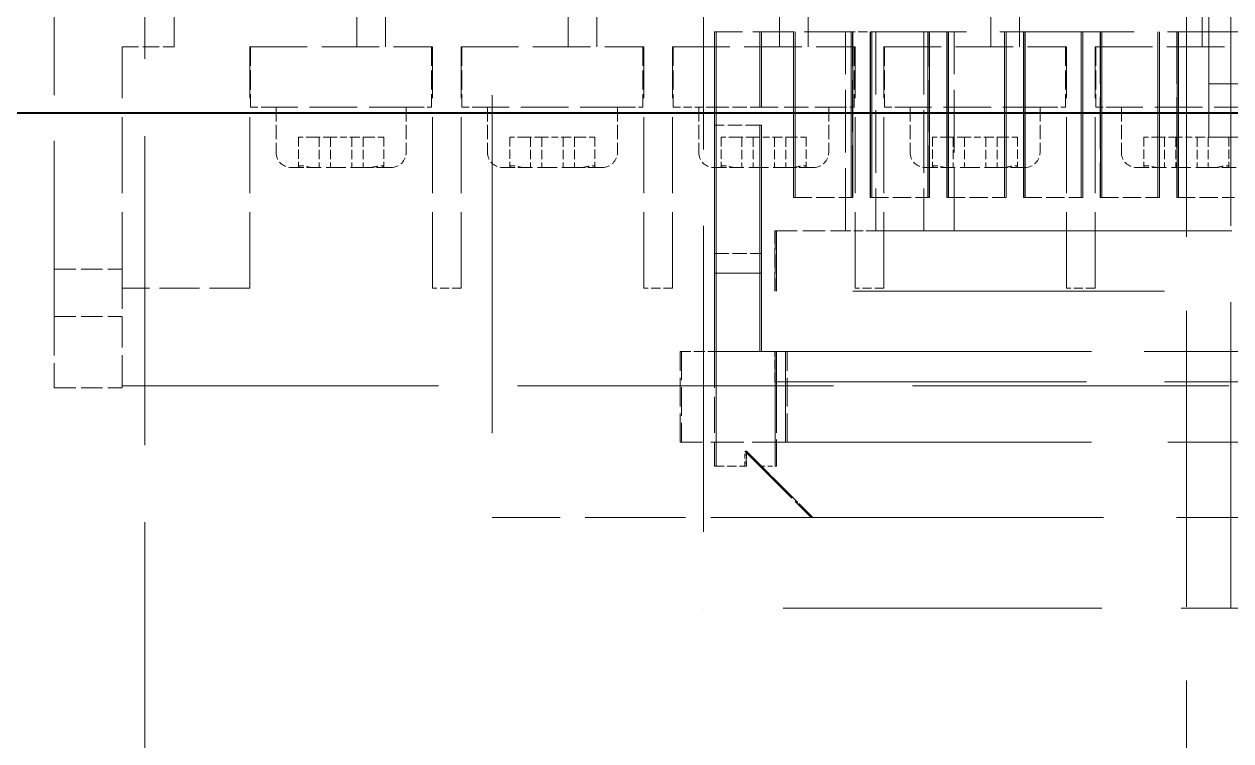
# Model space of a CAD drawing. Header units: millimetres. Extents: x 0 to 5945, y 0 to 4205.
# Drawn here: x 1664.88 to 1704.85, y 2250.96 to 2274.71 of the extents above; entities that cross this region are included whole.
import ezdxf

# ---------------------------------------------------------------- set-up
doc = ezdxf.new("R2010")
doc.units = ezdxf.units.MM
doc.header["$LTSCALE"] = 5
doc.linetypes.add('DASHED', pattern=[0.2067, 0.1654, -0.0413])
doc.layers.add('가려진 것(ISO)', color=2, linetype='DASHED', lineweight=18)
doc.layers.add('가시적인 것(ISO)', color=3, linetype='Continuous', lineweight=40)

msp = doc.modelspace()

# ---------------------------------------------------------------- linework, layer by layer
at = {"layer": '가려진 것(ISO)', "ltscale": 12.256087}
for p, q in [((1687.383, 2293.357), (1687.383, 2255.357)), ((1704.85, 2255.357), (1704.85, 2293.357)), ((1690.098, 2263.857), (1728.098, 2263.857)), ((1690.098, 2260.857), (1728.098, 2260.857))]:
    msp.add_line(p, q, dxfattribs=at)
at = {"layer": '가려진 것(ISO)', "ltscale": 12.385099}
msp.add_line((1668.876, 2183.957), (1668.876, 2286.357), dxfattribs=at)
at = {"layer": '가려진 것(ISO)', "ltscale": 13.546203}
msp.add_line((1680.383, 2286.357), (1680.383, 2258.357), dxfattribs=at)
at = {"layer": '가려진 것(ISO)', "ltscale": 7.363954}
msp.add_line((1665.876, 2264.747), (1665.876, 2284.057), dxfattribs=at)
at = {"layer": '가려진 것(ISO)', "ltscale": 4.989824}
msp.add_line((1704.126, 2270.958), (1704.126, 2284.057), dxfattribs=at)
at = {"layer": '가려진 것(ISO)', "ltscale": 2.476006}
for p, q in [((1669.851, 2273.957), (1669.851, 2280.457)), ((1675.901, 2273.957), (1675.901, 2280.457)), ((1676.851, 2273.957), (1676.851, 2280.457)), ((1682.901, 2273.957), (1682.901, 2280.457)), ((1683.851, 2273.957), (1683.851, 2280.457)), ((1689.901, 2273.957), (1689.901, 2280.457)), ((1690.851, 2273.957), (1690.851, 2280.457)), ((1696.901, 2273.957), (1696.901, 2280.457)), ((1697.851, 2273.957), (1697.851, 2280.457)), ((1703.901, 2273.957), (1703.901, 2280.457))]:
    msp.add_line(p, q, dxfattribs=at)
at = {"layer": '가려진 것(ISO)', "ltscale": 11.852927}
msp.add_line((1703.376, 2277.457), (1703.376, 2228.457), dxfattribs=at)
at = {"layer": '가려진 것(ISO)', "ltscale": 1.653177}
msp.add_line((1692.088, 2274.457), (1687.748, 2274.457), dxfattribs=at)
at = {"layer": '가려진 것(ISO)', "ltscale": 4.037857}
for p, q in [((1687.748, 2274.457), (1687.748, 2263.857)), ((1687.751, 2263.857), (1687.751, 2274.457)), ((1687.8, 2274.457), (1687.8, 2263.857)), ((1687.803, 2263.857), (1687.803, 2274.457))]:
    msp.add_line(p, q, dxfattribs=at)
at = {"layer": '가려진 것(ISO)', "ltscale": 0.952248}
for p, q in [((1687.749, 2274.457), (1687.749, 2271.957)), ((1687.751, 2271.957), (1687.751, 2274.457)), ((1687.8, 2274.457), (1687.8, 2271.957)), ((1687.802, 2271.957), (1687.802, 2274.457)), ((1689.249, 2271.957), (1689.249, 2274.457)), ((1689.251, 2274.457), (1689.251, 2271.957)), ((1689.3, 2271.957), (1689.3, 2274.457)), ((1689.302, 2274.457), (1689.302, 2271.957)), ((1689.249, 2271.357), (1689.251, 2271.357)), ((1689.249, 2271.357), (1689.251, 2271.357)), ((1689.302, 2271.357), (1689.3, 2271.357)), ((1689.302, 2271.357), (1689.3, 2271.357))]:
    msp.add_line(p, q, dxfattribs=at)
at = {"layer": '가려진 것(ISO)', "ltscale": 2.095066}
for p, q in [((1690.366, 2274.457), (1690.366, 2268.957)), ((1690.367, 2268.957), (1690.367, 2274.457)), ((1690.368, 2274.457), (1690.368, 2268.957)), ((1690.368, 2268.957), (1690.368, 2274.457)), ((1690.417, 2274.457), (1690.417, 2268.957)), ((1690.418, 2268.957), (1690.418, 2274.457)), ((1690.419, 2274.457), (1690.419, 2268.957)), ((1690.42, 2268.957), (1690.42, 2274.457)), ((1692.271, 2268.957), (1692.271, 2274.457)), ((1692.272, 2274.457), (1692.272, 2268.957)), ((1692.273, 2268.957), (1692.273, 2274.457)), ((1692.273, 2274.457), (1692.273, 2268.957)), ((1692.322, 2268.957), (1692.322, 2274.457)), ((1692.323, 2274.457), (1692.323, 2268.957)), ((1692.324, 2268.957), (1692.324, 2274.457)), ((1692.325, 2274.457), (1692.325, 2268.957)), ((1692.906, 2274.457), (1692.906, 2268.957)), ((1692.907, 2268.957), (1692.907, 2274.457)), ((1692.908, 2274.457), (1692.908, 2268.957)), ((1692.908, 2268.957), (1692.908, 2274.457)), ((1692.957, 2274.457), (1692.957, 2268.957)), ((1692.958, 2268.957), (1692.958, 2274.457)), ((1692.959, 2274.457), (1692.959, 2268.957)), ((1692.96, 2268.957), (1692.96, 2274.457)), ((1694.811, 2268.957), (1694.811, 2274.457)), ((1694.812, 2274.457), (1694.812, 2268.957)), ((1694.813, 2268.957), (1694.813, 2274.457)), ((1694.813, 2274.457), (1694.813, 2268.957)), ((1694.862, 2268.957), (1694.862, 2274.457)), ((1694.863, 2274.457), (1694.863, 2268.957)), ((1694.864, 2268.957), (1694.864, 2274.457)), ((1694.865, 2274.457), (1694.865, 2268.957)), ((1695.446, 2274.457), (1695.446, 2268.957)), ((1695.447, 2268.957), (1695.447, 2274.457)), ((1695.448, 2274.457), (1695.448, 2268.957)), ((1695.448, 2268.957), (1695.448, 2274.457)), ((1695.497, 2274.457), (1695.497, 2268.957)), ((1695.498, 2268.957), (1695.498, 2274.457)), ((1695.499, 2274.457), (1695.499, 2268.957)), ((1695.5, 2268.957), (1695.5, 2274.457)), ((1697.351, 2268.957), (1697.351, 2274.457)), ((1697.352, 2274.457), (1697.352, 2268.957)), ((1697.353, 2268.957), (1697.353, 2274.457)), ((1697.353, 2274.457), (1697.353, 2268.957)), ((1697.402, 2268.957), (1697.402, 2274.457)), ((1697.403, 2274.457), (1697.403, 2268.957)), ((1697.404, 2268.957), (1697.404, 2274.457)), ((1697.405, 2274.457), (1697.405, 2268.957)), ((1697.986, 2274.457), (1697.986, 2268.957)), ((1697.987, 2268.957), (1697.987, 2274.457)), ((1697.988, 2274.457), (1697.988, 2268.957)), ((1697.988, 2268.957), (1697.988, 2274.457)), ((1698.037, 2274.457), (1698.037, 2268.957)), ((1698.038, 2268.957), (1698.038, 2274.457)), ((1698.039, 2274.457), (1698.039, 2268.957)), ((1698.04, 2268.957), (1698.04, 2274.457)), ((1699.891, 2268.957), (1699.891, 2274.457)), ((1699.892, 2274.457), (1699.892, 2268.957)), ((1699.893, 2268.957), (1699.893, 2274.457)), ((1699.893, 2274.457), (1699.893, 2268.957)), ((1699.942, 2268.957), (1699.942, 2274.457)), ((1699.943, 2274.457), (1699.943, 2268.957)), ((1699.944, 2268.957), (1699.944, 2274.457)), ((1699.945, 2274.457), (1699.945, 2268.957)), ((1700.526, 2274.457), (1700.526, 2268.957)), ((1700.527, 2268.957), (1700.527, 2274.457)), ((1700.528, 2274.457), (1700.528, 2268.957)), ((1700.528, 2268.957), (1700.528, 2274.457)), ((1700.577, 2274.457), (1700.577, 2268.957)), ((1700.578, 2268.957), (1700.578, 2274.457)), ((1700.579, 2274.457), (1700.579, 2268.957)), ((1700.58, 2268.957), (1700.58, 2274.457)), ((1702.431, 2268.957), (1702.431, 2274.457)), ((1702.432, 2274.457), (1702.432, 2268.957)), ((1702.433, 2268.957), (1702.433, 2274.457)), ((1702.433, 2274.457), (1702.433, 2268.957)), ((1702.482, 2268.957), (1702.482, 2274.457)), ((1702.483, 2274.457), (1702.483, 2268.957)), ((1702.484, 2268.957), (1702.484, 2274.457)), ((1702.485, 2274.457), (1702.485, 2268.957)), ((1703.066, 2274.457), (1703.066, 2268.957)), ((1703.067, 2268.957), (1703.067, 2274.457)), ((1703.068, 2274.457), (1703.068, 2268.957)), ((1703.068, 2268.957), (1703.068, 2274.457)), ((1703.117, 2274.457), (1703.117, 2268.957)), ((1703.118, 2268.957), (1703.118, 2274.457)), ((1703.119, 2274.457), (1703.119, 2268.957)), ((1703.12, 2268.957), (1703.12, 2274.457))]:
    msp.add_line(p, q, dxfattribs=at)
at = {"layer": '가려진 것(ISO)', "ltscale": 0.228464}
for p, q in [((1692.088, 2274.457), (1692.089, 2274.457)), ((1692.089, 2267.857), (1692.088, 2267.857))]:
    msp.add_line(p, q, dxfattribs=at)
at = {"layer": '가려진 것(ISO)', "ltscale": 2.5141}
for p, q in [((1692.088, 2267.857), (1692.088, 2274.457)), ((1692.089, 2267.857), (1692.089, 2274.457)), ((1693.088, 2274.457), (1693.088, 2267.857)), ((1693.089, 2274.457), (1693.089, 2267.857)), ((1694.682, 2274.457), (1694.682, 2267.857)), ((1694.683, 2274.457), (1694.683, 2267.857)), ((1695.682, 2267.857), (1695.682, 2274.457)), ((1695.683, 2267.857), (1695.683, 2274.457))]:
    msp.add_line(p, q, dxfattribs=at)
at = {"layer": '가려진 것(ISO)', "ltscale": 0.380727}
for p, q in [((1692.089, 2274.457), (1693.088, 2274.457)), ((1693.088, 2267.857), (1692.089, 2267.857))]:
    msp.add_line(p, q, dxfattribs=at)
at = {"layer": '가려진 것(ISO)', "ltscale": 5.374729}
msp.add_line((1707.198, 2274.457), (1693.088, 2274.457), dxfattribs=at)
at = {"layer": '가려진 것(ISO)', "ltscale": 0.65702}
msp.add_line((1668.126, 2273.957), (1669.851, 2273.957), dxfattribs=at)
at = {"layer": '가려진 것(ISO)', "ltscale": 3.047415}
for p, q in [((1668.126, 2265.957), (1668.126, 2273.957)), ((1672.351, 2265.957), (1672.351, 2273.957)), ((1678.401, 2265.957), (1678.401, 2273.957)), ((1679.351, 2265.957), (1679.351, 2273.957)), ((1685.401, 2265.957), (1685.401, 2273.957)), ((1686.351, 2265.957), (1686.351, 2273.957)), ((1692.401, 2265.957), (1692.401, 2273.957)), ((1693.351, 2265.957), (1693.351, 2273.957)), ((1699.401, 2265.957), (1699.401, 2273.957)), ((1700.351, 2265.957), (1700.351, 2273.957))]:
    msp.add_line(p, q, dxfattribs=at)
at = {"layer": '가려진 것(ISO)', "ltscale": 2.304583}
for p, q in [((1672.351, 2273.957), (1678.401, 2273.957)), ((1679.351, 2273.957), (1685.401, 2273.957)), ((1686.351, 2273.957), (1692.401, 2273.957)), ((1693.351, 2273.957), (1699.401, 2273.957)), ((1700.351, 2273.957), (1706.401, 2273.957))]:
    msp.add_line(p, q, dxfattribs=at)
at = {"layer": '가려진 것(ISO)', "ltscale": 0.761779}
for p, q in [((1672.376, 2273.957), (1672.376, 2271.957)), ((1678.376, 2273.957), (1678.376, 2271.957)), ((1679.376, 2273.957), (1679.376, 2271.957)), ((1685.376, 2273.957), (1685.376, 2271.957)), ((1686.376, 2273.957), (1686.376, 2271.957)), ((1692.376, 2273.957), (1692.376, 2271.957)), ((1693.376, 2273.957), (1693.376, 2271.957)), ((1699.376, 2273.957), (1699.376, 2271.957)), ((1700.376, 2273.957), (1700.376, 2271.957)), ((1689.748, 2265.857), (1689.748, 2267.857)), ((1689.751, 2267.857), (1689.751, 2265.857)), ((1689.8, 2265.857), (1689.8, 2267.857)), ((1689.803, 2267.857), (1689.803, 2265.857)), ((1689.748, 2263.857), (1687.748, 2263.857))]:
    msp.add_line(p, q, dxfattribs=at)
at = {"layer": '가려진 것(ISO)', "ltscale": 12.965651}
msp.add_line((1704.126, 2272.73), (1771.126, 2272.73), dxfattribs=at)
at = {"layer": '가려진 것(ISO)', "ltscale": 0.299089}
for p, q in [((1672.376, 2271.957), (1672.876, 2271.957)), ((1677.876, 2271.957), (1678.376, 2271.957)), ((1679.376, 2271.957), (1679.876, 2271.957)), ((1684.876, 2271.957), (1685.376, 2271.957)), ((1686.376, 2271.957), (1686.876, 2271.957)), ((1691.876, 2271.957), (1692.376, 2271.957)), ((1693.376, 2271.957), (1693.876, 2271.957)), ((1698.876, 2271.957), (1699.376, 2271.957)), ((1700.376, 2271.957), (1700.876, 2271.957))]:
    msp.add_line(p, q, dxfattribs=at)
at = {"layer": '가려진 것(ISO)', "ltscale": 1.904597}
for p, q in [((1677.876, 2271.957), (1672.876, 2271.957)), ((1684.876, 2271.957), (1679.876, 2271.957)), ((1698.876, 2271.957), (1693.876, 2271.957)), ((1705.876, 2271.957), (1700.876, 2271.957))]:
    msp.add_line(p, q, dxfattribs=at)
at = {"layer": '가려진 것(ISO)', "ltscale": 0.571309}
for p, q in [((1673.223, 2271.957), (1673.223, 2270.457)), ((1677.53, 2271.957), (1677.53, 2270.457)), ((1680.223, 2271.957), (1680.223, 2270.457)), ((1684.53, 2271.957), (1684.53, 2270.457)), ((1687.223, 2271.957), (1687.223, 2270.457)), ((1687.749, 2271.957), (1689.249, 2271.957)), ((1691.53, 2271.957), (1691.53, 2270.457)), ((1694.223, 2271.957), (1694.223, 2270.457)), ((1698.53, 2271.957), (1698.53, 2270.457)), ((1701.223, 2271.957), (1701.223, 2270.457)), ((1689.249, 2271.357), (1687.749, 2271.357)), ((1689.249, 2271.357), (1687.749, 2271.357)), ((1687.749, 2267.107), (1689.249, 2267.107)), ((1689.249, 2266.457), (1687.749, 2266.457)), ((1687.749, 2266.457), (1689.249, 2266.457))]:
    msp.add_line(p, q, dxfattribs=at)
at = {"layer": '가려진 것(ISO)', "ltscale": 0.332271}
msp.add_line((1687.749, 2271.957), (1686.876, 2271.957), dxfattribs=at)
at = {"layer": '가려진 것(ISO)', "ltscale": 1.447469}
for p, q in [((1689.249, 2271.957), (1689.251, 2271.957)), ((1689.302, 2271.957), (1689.3, 2271.957)), ((1687.748, 2263.857), (1687.748, 2260.057)), ((1687.751, 2263.857), (1687.751, 2260.057)), ((1687.8, 2260.057), (1687.8, 2263.857)), ((1687.803, 2263.857), (1687.803, 2260.057)), ((1689.751, 2263.857), (1689.751, 2260.057)), ((1689.8, 2263.857), (1689.8, 2260.057))]:
    msp.add_line(p, q, dxfattribs=at)
at = {"layer": '가려진 것(ISO)', "ltscale": 0.018691}
for p, q in [((1689.251, 2271.957), (1689.3, 2271.957)), ((1689.3, 2266.457), (1689.251, 2266.457)), ((1689.3, 2266.457), (1689.251, 2266.457))]:
    msp.add_line(p, q, dxfattribs=at)
at = {"layer": '가려진 것(ISO)', "ltscale": 0.9806}
msp.add_line((1691.876, 2271.957), (1689.302, 2271.957), dxfattribs=at)
at = {"layer": '가려진 것(ISO)', "ltscale": 1.866503}
for p, q in [((1687.749, 2271.357), (1687.749, 2266.457)), ((1687.751, 2266.457), (1687.751, 2271.357)), ((1687.8, 2271.357), (1687.8, 2266.457)), ((1687.802, 2266.457), (1687.802, 2271.357)), ((1689.249, 2266.457), (1689.249, 2271.357)), ((1689.251, 2271.357), (1689.251, 2266.457)), ((1689.3, 2266.457), (1689.3, 2271.357)), ((1689.302, 2271.357), (1689.302, 2266.457))]:
    msp.add_line(p, q, dxfattribs=at)
at = {"layer": '가려진 것(ISO)', "ltscale": 1.618892}
for p, q in [((1687.749, 2271.357), (1687.749, 2267.107)), ((1687.751, 2267.107), (1687.751, 2271.357)), ((1687.8, 2271.357), (1687.8, 2267.107)), ((1687.802, 2267.107), (1687.802, 2271.357)), ((1689.249, 2267.107), (1689.249, 2271.357)), ((1689.251, 2271.357), (1689.251, 2267.107)), ((1689.3, 2267.107), (1689.3, 2271.357)), ((1689.302, 2271.357), (1689.302, 2267.107))]:
    msp.add_line(p, q, dxfattribs=at)
at = {"layer": '가려진 것(ISO)', "ltscale": 0.018934}
for p, q in [((1689.3, 2271.357), (1689.251, 2271.357)), ((1689.3, 2271.357), (1689.251, 2271.357)), ((1689.3, 2267.107), (1689.251, 2267.107))]:
    msp.add_line(p, q, dxfattribs=at)
at = {"layer": '가려진 것(ISO)', "ltscale": 0.370335}
for p, q in [((1673.966, 2270.957), (1673.966, 2269.985)), ((1676.787, 2270.957), (1676.787, 2269.985)), ((1680.966, 2270.957), (1680.966, 2269.985)), ((1683.787, 2270.957), (1683.787, 2269.985)), ((1687.966, 2270.957), (1687.966, 2269.985)), ((1690.787, 2270.957), (1690.787, 2269.985)), ((1694.966, 2270.957), (1694.966, 2269.985)), ((1697.787, 2270.957), (1697.787, 2269.985)), ((1701.966, 2270.957), (1701.966, 2269.985)), ((1704.787, 2270.957), (1704.787, 2269.985))]:
    msp.add_line(p, q, dxfattribs=at)
at = {"layer": '가려진 것(ISO)', "ltscale": 0.23742}
for p, q in [((1674.418, 2270.957), (1673.966, 2270.957)), ((1676.787, 2270.957), (1676.335, 2270.957)), ((1681.418, 2270.957), (1680.966, 2270.957)), ((1683.787, 2270.957), (1683.335, 2270.957)), ((1688.418, 2270.957), (1687.966, 2270.957)), ((1690.787, 2270.957), (1690.335, 2270.957)), ((1695.418, 2270.957), (1694.966, 2270.957)), ((1697.787, 2270.957), (1697.335, 2270.957)), ((1702.418, 2270.957), (1701.966, 2270.957)), ((1704.787, 2270.957), (1704.335, 2270.957))]:
    msp.add_line(p, q, dxfattribs=at)
at = {"layer": '가려진 것(ISO)', "ltscale": 0.325823}
for p, q in [((1674.418, 2270.957), (1675.023, 2270.957)), ((1675.73, 2270.957), (1676.335, 2270.957)), ((1681.418, 2270.957), (1682.023, 2270.957)), ((1682.73, 2270.957), (1683.335, 2270.957)), ((1688.418, 2270.957), (1689.023, 2270.957)), ((1689.73, 2270.957), (1690.335, 2270.957)), ((1695.418, 2270.957), (1696.023, 2270.957)), ((1696.73, 2270.957), (1697.335, 2270.957)), ((1702.418, 2270.957), (1703.023, 2270.957)), ((1703.73, 2270.957), (1704.335, 2270.957))]:
    msp.add_line(p, q, dxfattribs=at)
at = {"layer": '가려진 것(ISO)', "ltscale": 0.380839}
for p, q in [((1674.649, 2270.957), (1674.649, 2269.957)), ((1675.023, 2270.957), (1675.023, 2269.957)), ((1675.73, 2270.957), (1675.73, 2269.957)), ((1676.104, 2270.957), (1676.104, 2269.957)), ((1681.649, 2270.957), (1681.649, 2269.957)), ((1682.023, 2270.957), (1682.023, 2269.957)), ((1682.73, 2270.957), (1682.73, 2269.957)), ((1683.104, 2270.957), (1683.104, 2269.957)), ((1688.649, 2270.957), (1688.649, 2269.957)), ((1689.023, 2270.957), (1689.023, 2269.957)), ((1689.73, 2270.957), (1689.73, 2269.957)), ((1690.104, 2270.957), (1690.104, 2269.957)), ((1695.649, 2270.957), (1695.649, 2269.957)), ((1696.023, 2270.957), (1696.023, 2269.957)), ((1696.73, 2270.957), (1696.73, 2269.957)), ((1697.104, 2270.957), (1697.104, 2269.957)), ((1702.649, 2270.957), (1702.649, 2269.957)), ((1703.023, 2270.957), (1703.023, 2269.957)), ((1703.73, 2270.957), (1703.73, 2269.957)), ((1704.104, 2270.957), (1704.104, 2269.957)), ((1689.748, 2262.857), (1689.748, 2263.857)), ((1689.803, 2262.857), (1689.803, 2263.857)), ((1687.748, 2260.057), (1688.748, 2260.057))]:
    msp.add_line(p, q, dxfattribs=at)
at = {"layer": '가려진 것(ISO)', "ltscale": 0.269265}
for p, q in [((1675.023, 2270.957), (1675.73, 2270.957)), ((1682.023, 2270.957), (1682.73, 2270.957)), ((1689.023, 2270.957), (1689.73, 2270.957)), ((1696.023, 2270.957), (1696.73, 2270.957)), ((1703.023, 2270.957), (1703.73, 2270.957)), ((1688.751, 2260.557), (1689.251, 2260.057)), ((1689.3, 2260.057), (1688.8, 2260.557))]:
    msp.add_line(p, q, dxfattribs=at)
at = {"layer": '가려진 것(ISO)', "ltscale": 13.933236}
msp.add_line((1704.126, 2270.958), (1776.126, 2270.958), dxfattribs=at)
at = {"layer": '가려진 것(ISO)', "ltscale": 0.393389}
for p, q in [((1674.036, 2269.957), (1673.723, 2269.957)), ((1677.03, 2269.957), (1676.717, 2269.957)), ((1681.036, 2269.957), (1680.723, 2269.957)), ((1684.03, 2269.957), (1683.717, 2269.957)), ((1688.036, 2269.957), (1687.723, 2269.957)), ((1691.03, 2269.957), (1690.717, 2269.957)), ((1695.036, 2269.957), (1694.723, 2269.957)), ((1698.03, 2269.957), (1697.717, 2269.957)), ((1702.036, 2269.957), (1701.723, 2269.957)), ((1705.03, 2269.957), (1704.717, 2269.957))]:
    msp.add_line(p, q, dxfattribs=at)
at = {"layer": '가려진 것(ISO)', "ltscale": 0.00438}
for p, q in [((1674.044, 2269.957), (1674.036, 2269.957)), ((1676.717, 2269.957), (1676.709, 2269.957)), ((1681.044, 2269.957), (1681.036, 2269.957)), ((1683.717, 2269.957), (1683.709, 2269.957)), ((1688.044, 2269.957), (1688.036, 2269.957)), ((1690.717, 2269.957), (1690.709, 2269.957)), ((1695.044, 2269.957), (1695.036, 2269.957)), ((1697.717, 2269.957), (1697.709, 2269.957)), ((1702.044, 2269.957), (1702.036, 2269.957)), ((1704.717, 2269.957), (1704.709, 2269.957))]:
    msp.add_line(p, q, dxfattribs=at)
at = {"layer": '가려진 것(ISO)', "ltscale": 0.196935}
for p, q in [((1674.409, 2269.957), (1674.044, 2269.957)), ((1676.709, 2269.957), (1676.343, 2269.957)), ((1681.409, 2269.957), (1681.044, 2269.957)), ((1683.709, 2269.957), (1683.343, 2269.957)), ((1688.409, 2269.957), (1688.044, 2269.957)), ((1690.709, 2269.957), (1690.343, 2269.957)), ((1695.409, 2269.957), (1695.044, 2269.957)), ((1697.709, 2269.957), (1697.343, 2269.957)), ((1702.409, 2269.957), (1702.044, 2269.957)), ((1704.709, 2269.957), (1704.343, 2269.957))]:
    msp.add_line(p, q, dxfattribs=at)
at = {"layer": '가려진 것(ISO)', "ltscale": 0.786878}
for p, q in [((1676.343, 2269.957), (1674.409, 2269.957)), ((1683.343, 2269.957), (1681.409, 2269.957)), ((1690.343, 2269.957), (1688.409, 2269.957)), ((1697.343, 2269.957), (1695.409, 2269.957)), ((1704.343, 2269.957), (1702.409, 2269.957))]:
    msp.add_line(p, q, dxfattribs=at)
at = {"layer": '가려진 것(ISO)', "ltscale": 0.725589}
for p, q in [((1690.366, 2268.957), (1692.271, 2268.957)), ((1692.271, 2268.957), (1692.272, 2268.957)), ((1692.273, 2268.957), (1692.273, 2268.957)), ((1692.323, 2268.957), (1692.322, 2268.957)), ((1692.325, 2268.957), (1692.324, 2268.957)), ((1692.906, 2268.957), (1694.811, 2268.957)), ((1694.811, 2268.957), (1694.812, 2268.957)), ((1694.813, 2268.957), (1694.813, 2268.957)), ((1694.863, 2268.957), (1694.862, 2268.957)), ((1694.865, 2268.957), (1694.864, 2268.957)), ((1695.446, 2268.957), (1697.351, 2268.957)), ((1697.351, 2268.957), (1697.352, 2268.957)), ((1697.353, 2268.957), (1697.353, 2268.957)), ((1697.403, 2268.957), (1697.402, 2268.957)), ((1697.405, 2268.957), (1697.404, 2268.957)), ((1697.986, 2268.957), (1699.891, 2268.957)), ((1699.891, 2268.957), (1699.892, 2268.957)), ((1699.893, 2268.957), (1699.893, 2268.957)), ((1699.943, 2268.957), (1699.942, 2268.957)), ((1699.945, 2268.957), (1699.944, 2268.957)), ((1700.526, 2268.957), (1702.431, 2268.957)), ((1702.431, 2268.957), (1702.432, 2268.957)), ((1702.433, 2268.957), (1702.433, 2268.957)), ((1702.483, 2268.957), (1702.482, 2268.957)), ((1702.485, 2268.957), (1702.484, 2268.957)), ((1703.066, 2268.957), (1704.971, 2268.957))]:
    msp.add_line(p, q, dxfattribs=at)
at = {"layer": '가려진 것(ISO)', "ltscale": 1.90819e-05}
for p, q in [((1692.272, 2268.957), (1692.273, 2268.957)), ((1692.323, 2268.957), (1692.324, 2268.957)), ((1694.812, 2268.957), (1694.813, 2268.957)), ((1694.863, 2268.957), (1694.864, 2268.957)), ((1697.352, 2268.957), (1697.353, 2268.957)), ((1697.403, 2268.957), (1697.404, 2268.957)), ((1699.892, 2268.957), (1699.893, 2268.957)), ((1699.943, 2268.957), (1699.944, 2268.957)), ((1702.432, 2268.957), (1702.433, 2268.957)), ((1702.483, 2268.957), (1702.484, 2268.957))]:
    msp.add_line(p, q, dxfattribs=at)
at = {"layer": '가려진 것(ISO)', "ltscale": 0.01857}
for p, q in [((1692.273, 2268.957), (1692.322, 2268.957)), ((1694.813, 2268.957), (1694.862, 2268.957)), ((1697.353, 2268.957), (1697.402, 2268.957)), ((1699.893, 2268.957), (1699.942, 2268.957)), ((1702.433, 2268.957), (1702.482, 2268.957))]:
    msp.add_line(p, q, dxfattribs=at)
at = {"layer": '가려진 것(ISO)', "ltscale": 0.891298}
msp.add_line((1689.748, 2267.857), (1692.088, 2267.857), dxfattribs=at)
at = {"layer": '가려진 것(ISO)', "ltscale": 14.262216}
msp.add_line((1693.088, 2267.857), (1722.568, 2267.857), dxfattribs=at)
at = {"layer": '가려진 것(ISO)', "ltscale": 0.350074}
for p, q in [((1687.749, 2267.107), (1687.749, 2266.457)), ((1687.751, 2266.457), (1687.751, 2267.107)), ((1687.8, 2267.107), (1687.8, 2266.457)), ((1687.802, 2266.457), (1687.802, 2267.107)), ((1689.249, 2266.457), (1689.249, 2267.107)), ((1689.251, 2267.107), (1689.251, 2266.457)), ((1689.3, 2266.457), (1689.3, 2267.107)), ((1689.302, 2267.107), (1689.302, 2266.457))]:
    msp.add_line(p, q, dxfattribs=at)
at = {"layer": '가려진 것(ISO)', "ltscale": 0.000368826}
for p, q in [((1689.249, 2267.107), (1689.251, 2267.107)), ((1689.302, 2267.107), (1689.3, 2267.107)), ((1689.249, 2266.457), (1689.251, 2266.457)), ((1689.3, 2266.457), (1689.302, 2266.457))]:
    msp.add_line(p, q, dxfattribs=at)
at = {"layer": '가려진 것(ISO)', "ltscale": 0.857013}
for p, q in [((1665.876, 2266.59), (1668.126, 2266.59)), ((1665.876, 2265.018), (1668.126, 2265.018)), ((1665.876, 2262.655), (1668.126, 2262.655))]:
    msp.add_line(p, q, dxfattribs=at)
at = {"layer": '가려진 것(ISO)', "ltscale": 0.990342}
for p, q in [((1687.749, 2266.457), (1687.749, 2263.857)), ((1687.749, 2266.457), (1687.749, 2263.857)), ((1687.751, 2263.857), (1687.751, 2266.457)), ((1687.751, 2263.857), (1687.751, 2266.457)), ((1687.8, 2266.457), (1687.8, 2263.857)), ((1687.8, 2266.457), (1687.8, 2263.857)), ((1687.802, 2263.857), (1687.802, 2266.457)), ((1687.802, 2263.857), (1687.802, 2266.457)), ((1689.249, 2263.857), (1689.249, 2266.457)), ((1689.249, 2263.857), (1689.249, 2266.457)), ((1689.251, 2266.457), (1689.251, 2263.857)), ((1689.251, 2266.457), (1689.251, 2263.857)), ((1689.3, 2263.857), (1689.3, 2266.457)), ((1689.3, 2263.857), (1689.3, 2266.457)), ((1689.302, 2266.457), (1689.302, 2263.857)), ((1689.302, 2266.457), (1689.302, 2263.857))]:
    msp.add_line(p, q, dxfattribs=at)
at = {"layer": '가려진 것(ISO)', "ltscale": 0.247511}
for p, q in [((1689.249, 2266.457), (1689.249, 2266.457)), ((1689.251, 2266.457), (1689.251, 2266.457)), ((1689.3, 2266.457), (1689.3, 2266.457)), ((1689.302, 2266.457), (1689.302, 2266.457))]:
    msp.add_line(p, q, dxfattribs=at)
at = {"layer": '가려진 것(ISO)', "ltscale": 1.233747}
msp.add_line((1668.126, 2262.718), (1668.126, 2265.957), dxfattribs=at)
at = {"layer": '가려진 것(ISO)', "ltscale": 1.609369}
msp.add_line((1672.351, 2265.957), (1668.126, 2265.957), dxfattribs=at)
at = {"layer": '가려진 것(ISO)', "ltscale": 0.361792}
for p, q in [((1679.351, 2265.957), (1678.401, 2265.957)), ((1686.351, 2265.957), (1685.401, 2265.957)), ((1693.351, 2265.957), (1692.401, 2265.957)), ((1700.351, 2265.957), (1699.401, 2265.957))]:
    msp.add_line(p, q, dxfattribs=at)
at = {"layer": '가려진 것(ISO)', "ltscale": 12.481857}
for p, q in [((1728.448, 2265.857), (1689.748, 2265.857)), ((1689.748, 2262.857), (1728.448, 2262.857))]:
    msp.add_line(p, q, dxfattribs=at)
at = {"layer": '가려진 것(ISO)', "ltscale": 1.23158}
msp.add_line((1665.876, 2264.747), (1665.876, 2262.655), dxfattribs=at)
at = {"layer": '가려진 것(ISO)', "ltscale": 0.436105}
msp.add_line((1686.603, 2263.857), (1687.748, 2263.857), dxfattribs=at)
at = {"layer": '가려진 것(ISO)', "ltscale": 1.142718}
for p, q in [((1686.603, 2260.857), (1686.603, 2263.857)), ((1686.648, 2263.857), (1686.648, 2260.857)), ((1690.098, 2263.857), (1690.098, 2260.857)), ((1690.103, 2260.857), (1690.103, 2263.857)), ((1690.148, 2260.857), (1690.148, 2263.857)), ((1690.153, 2260.857), (1690.153, 2263.857))]:
    msp.add_line(p, q, dxfattribs=at)
at = {"layer": '가려진 것(ISO)', "ltscale": 13.771973}
msp.add_line((1687.748, 2263.857), (1730.448, 2263.857), dxfattribs=at)
at = {"layer": '가려진 것(ISO)', "ltscale": 12.666578}
msp.add_line((1668.126, 2262.718), (1812.126, 2262.718), dxfattribs=at)
at = {"layer": '가려진 것(ISO)', "ltscale": 0.191702}
msp.add_line((1668.126, 2262.718), (1668.126, 2262.655), dxfattribs=at)
at = {"layer": '가려진 것(ISO)', "ltscale": 1.06653}
for p, q in [((1689.751, 2262.857), (1689.751, 2260.057)), ((1689.8, 2260.057), (1689.8, 2262.857))]:
    msp.add_line(p, q, dxfattribs=at)
at = {"layer": '가려진 것(ISO)', "ltscale": 1.331312}
msp.add_line((1690.098, 2260.857), (1686.603, 2260.857), dxfattribs=at)
at = {"layer": '가려진 것(ISO)', "ltscale": 0.19037}
for p, q in [((1688.748, 2260.057), (1688.748, 2260.557)), ((1688.751, 2260.057), (1688.751, 2260.557)), ((1688.8, 2260.557), (1688.8, 2260.057)), ((1688.803, 2260.057), (1688.803, 2260.557)), ((1689.251, 2260.057), (1689.751, 2260.057))]:
    msp.add_line(p, q, dxfattribs=at)
at = {"layer": '가려진 것(ISO)', "ltscale": 1.185105}
for p, q in [((1688.748, 2260.557), (1690.948, 2258.357)), ((1688.803, 2260.557), (1691.003, 2258.357))]:
    msp.add_line(p, q, dxfattribs=at)
at = {"layer": '가려진 것(ISO)', "ltscale": 2.32363}
for p, q in [((1688.748, 2260.557), (1688.751, 2260.557)), ((1688.803, 2260.557), (1688.8, 2260.557)), ((1688.748, 2260.057), (1688.751, 2260.057)), ((1688.803, 2260.057), (1688.8, 2260.057))]:
    msp.add_line(p, q, dxfattribs=at)
at = {"layer": '가려진 것(ISO)', "ltscale": 0.018259}
for p, q in [((1688.8, 2260.057), (1688.751, 2260.057)), ((1689.8, 2260.057), (1689.751, 2260.057))]:
    msp.add_line(p, q, dxfattribs=at)
at = {"layer": '가려진 것(ISO)', "ltscale": 0.91574}
for p, q in [((1690.951, 2258.357), (1689.251, 2260.057)), ((1689.3, 2260.057), (1691, 2258.357))]:
    msp.add_line(p, q, dxfattribs=at)
at = {"layer": '가려진 것(ISO)', "ltscale": 0.457027}
for p, q in [((1689.751, 2260.057), (1689.751, 2260.057)), ((1689.8, 2260.057), (1689.8, 2260.057))]:
    msp.add_line(p, q, dxfattribs=at)
at = {"layer": '가려진 것(ISO)', "ltscale": 4.024539}
msp.add_line((1690.948, 2258.357), (1680.383, 2258.357), dxfattribs=at)
at = {"layer": '가려진 것(ISO)', "ltscale": 11.707789}
msp.add_line((1690.948, 2258.357), (1727.248, 2258.357), dxfattribs=at)
at = {"layer": '가려진 것(ISO)', "ltscale": 12.761847}
msp.add_line((1726.951, 2255.357), (1687.383, 2255.357), dxfattribs=at)
at = {"layer": '가려진 것(ISO)', "ltscale": 0.299089}
for centre, start, end in [((1673.723, 2270.457), 180, 270), ((1677.03, 2270.457), 270, 0), ((1680.723, 2270.457), 180, 270), ((1684.03, 2270.457), 270, 0), ((1687.723, 2270.457), 180, 270), ((1691.03, 2270.457), 270, 0), ((1694.723, 2270.457), 180, 270), ((1698.03, 2270.457), 270, 0), ((1701.723, 2270.457), 180, 270)]:
    msp.add_arc(centre, 0.5, start, end, dxfattribs=at)
at = {"layer": '가려진 것(ISO)', "ltscale": 0.311338}
for points in [[(1674.036, 2269.957), (1674.019, 2269.957), (1674.006, 2269.959), (1673.982, 2269.965), (1673.974, 2269.97), (1673.965, 2269.982), (1673.965, 2269.989), (1673.977, 2270.002), (1673.989, 2270.008), (1674.024, 2270.014), (1674.045, 2270.015), (1674.097, 2270.011), (1674.126, 2270.006), (1674.191, 2269.993), (1674.227, 2269.985), (1674.293, 2269.971), (1674.323, 2269.965), (1674.372, 2269.959), (1674.392, 2269.957), (1674.409, 2269.957)], [(1676.343, 2269.957), (1676.361, 2269.957), (1676.381, 2269.959), (1676.427, 2269.965), (1676.453, 2269.97), (1676.51, 2269.982), (1676.541, 2269.989), (1676.604, 2270.002), (1676.635, 2270.008), (1676.69, 2270.014), (1676.713, 2270.015), (1676.753, 2270.011), (1676.767, 2270.006), (1676.786, 2269.993), (1676.789, 2269.985), (1676.781, 2269.971), (1676.772, 2269.965), (1676.747, 2269.959), (1676.733, 2269.957), (1676.717, 2269.957)], [(1681.036, 2269.957), (1681.019, 2269.957), (1681.006, 2269.959), (1680.982, 2269.965), (1680.974, 2269.97), (1680.965, 2269.982), (1680.965, 2269.989), (1680.977, 2270.002), (1680.989, 2270.008), (1681.024, 2270.014), (1681.045, 2270.015), (1681.097, 2270.011), (1681.126, 2270.006), (1681.191, 2269.993), (1681.227, 2269.985), (1681.293, 2269.971), (1681.323, 2269.965), (1681.372, 2269.959), (1681.392, 2269.957), (1681.409, 2269.957)], [(1683.343, 2269.957), (1683.361, 2269.957), (1683.381, 2269.959), (1683.427, 2269.965), (1683.453, 2269.97), (1683.51, 2269.982), (1683.541, 2269.989), (1683.604, 2270.002), (1683.635, 2270.008), (1683.69, 2270.014), (1683.713, 2270.015), (1683.753, 2270.011), (1683.767, 2270.006), (1683.786, 2269.993), (1683.789, 2269.985), (1683.781, 2269.971), (1683.772, 2269.965), (1683.747, 2269.959), (1683.733, 2269.957), (1683.717, 2269.957)], [(1688.036, 2269.957), (1688.019, 2269.957), (1688.006, 2269.959), (1687.982, 2269.965), (1687.974, 2269.97), (1687.965, 2269.982), (1687.965, 2269.989), (1687.977, 2270.002), (1687.989, 2270.008), (1688.024, 2270.014), (1688.045, 2270.015), (1688.097, 2270.011), (1688.126, 2270.006), (1688.191, 2269.993), (1688.227, 2269.985), (1688.293, 2269.971), (1688.323, 2269.965), (1688.372, 2269.959), (1688.392, 2269.957), (1688.409, 2269.957)], [(1690.343, 2269.957), (1690.361, 2269.957), (1690.381, 2269.959), (1690.427, 2269.965), (1690.453, 2269.97), (1690.51, 2269.982), (1690.541, 2269.989), (1690.604, 2270.002), (1690.635, 2270.008), (1690.69, 2270.014), (1690.713, 2270.015), (1690.753, 2270.011), (1690.767, 2270.006), (1690.786, 2269.993), (1690.789, 2269.985), (1690.781, 2269.971), (1690.772, 2269.965), (1690.747, 2269.959), (1690.733, 2269.957), (1690.717, 2269.957)], [(1695.036, 2269.957), (1695.019, 2269.957), (1695.006, 2269.959), (1694.982, 2269.965), (1694.974, 2269.97), (1694.965, 2269.982), (1694.965, 2269.989), (1694.977, 2270.002), (1694.989, 2270.008), (1695.024, 2270.014), (1695.045, 2270.015), (1695.097, 2270.011), (1695.126, 2270.006), (1695.191, 2269.993), (1695.227, 2269.985), (1695.293, 2269.971), (1695.323, 2269.965), (1695.372, 2269.959), (1695.392, 2269.957), (1695.409, 2269.957)], [(1697.343, 2269.957), (1697.361, 2269.957), (1697.381, 2269.959), (1697.427, 2269.965), (1697.453, 2269.97), (1697.51, 2269.982), (1697.541, 2269.989), (1697.604, 2270.002), (1697.635, 2270.008), (1697.69, 2270.014), (1697.713, 2270.015), (1697.753, 2270.011), (1697.767, 2270.006), (1697.786, 2269.993), (1697.789, 2269.985), (1697.781, 2269.971), (1697.772, 2269.965), (1697.747, 2269.959), (1697.733, 2269.957), (1697.717, 2269.957)], [(1702.036, 2269.957), (1702.019, 2269.957), (1702.006, 2269.959), (1701.982, 2269.965), (1701.974, 2269.97), (1701.965, 2269.982), (1701.965, 2269.989), (1701.977, 2270.002), (1701.989, 2270.008), (1702.024, 2270.014), (1702.045, 2270.015), (1702.097, 2270.011), (1702.126, 2270.006), (1702.191, 2269.993), (1702.227, 2269.985), (1702.293, 2269.971), (1702.323, 2269.965), (1702.372, 2269.959), (1702.392, 2269.957), (1702.409, 2269.957)], [(1704.343, 2269.957), (1704.361, 2269.957), (1704.381, 2269.959), (1704.427, 2269.965), (1704.453, 2269.97), (1704.51, 2269.982), (1704.541, 2269.989), (1704.604, 2270.002), (1704.635, 2270.008), (1704.69, 2270.014), (1704.713, 2270.015), (1704.753, 2270.011), (1704.767, 2270.006), (1704.786, 2269.993), (1704.789, 2269.985), (1704.781, 2269.971), (1704.772, 2269.965), (1704.747, 2269.959), (1704.733, 2269.957), (1704.717, 2269.957)]]:
    msp.add_open_spline(points, degree=3, knots=[0.17059599, 0.17059599, 0.17059599, 0.17059599, 0.177827, 0.177827, 0.18607071, 0.18607071, 0.19559567, 0.19559567, 0.20559758, 0.20559758, 0.21517808, 0.21517808, 0.22505637, 0.22505637, 0.23591621, 0.23591621, 0.2454181, 0.2454181, 0.25259342, 0.25259342, 0.25259342, 0.25259342], dxfattribs=at)
at = {"layer": '가시적인 것(ISO)'}
msp.add_line((2158.676, 2271.757), (1464.076, 2271.757), dxfattribs=at)

doc.saveas('drawing.dxf')
